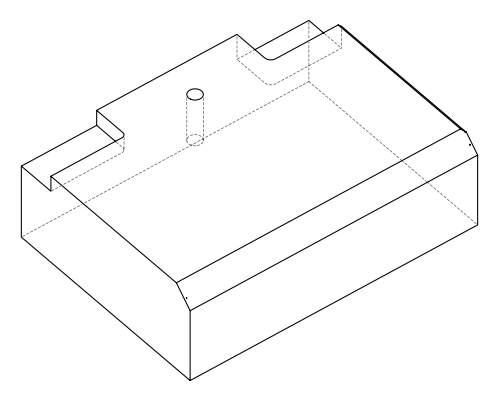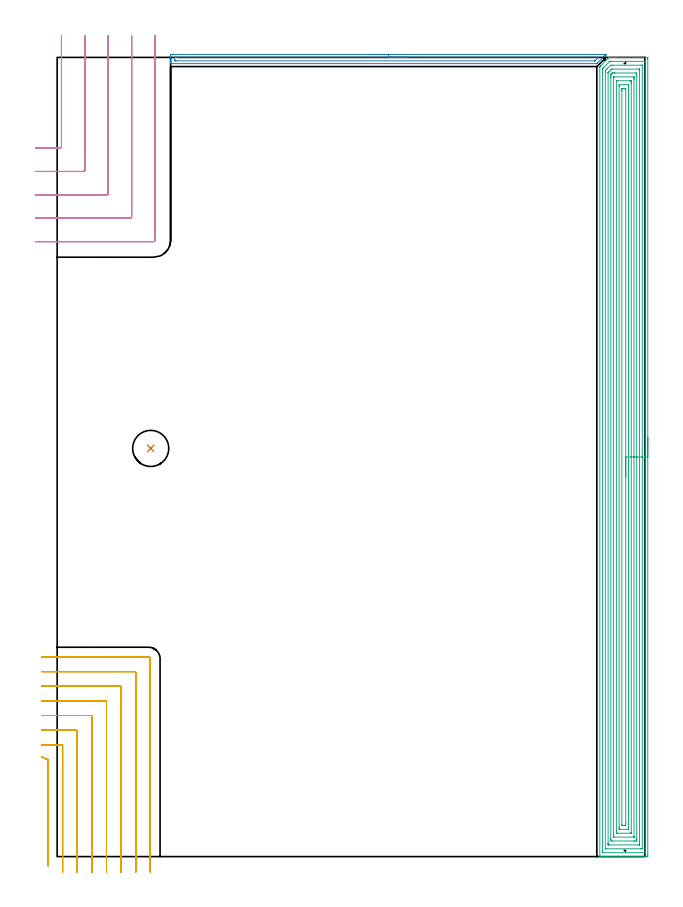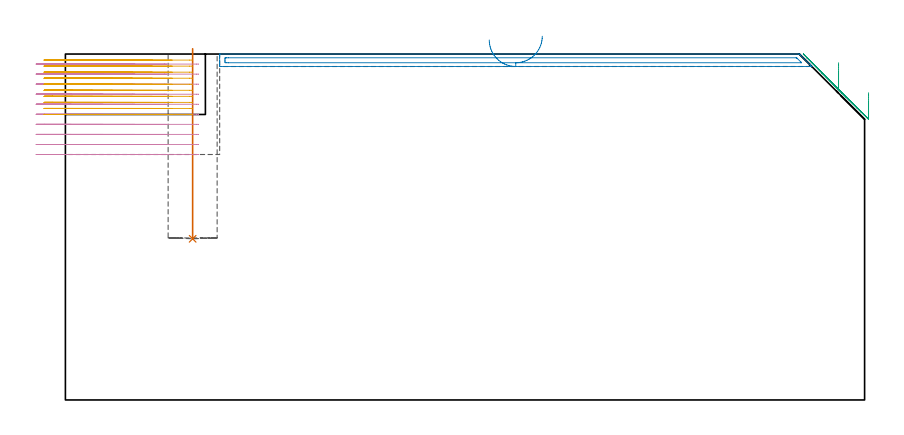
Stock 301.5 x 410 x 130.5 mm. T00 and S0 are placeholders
(PLAN: 5 operations, 3 tool changes, 67.2 min)
(1 INDEXABLE_INSERT_DRILL_BLIND_HOLE_FROM_SOLID | STEP1POCKET | NXT0302_008 | 0.29 min | 18646 mm3)
(2 AREA_MILL | FG_CHAMFER_SURFACE | UGT0205_001 | 3.72 min | 2539 mm3)
(3 AREA_MILL_1 | FG_CHAMFER_SURFACE_1 | UGT0205_001 | 29.87 min | 123976 mm3)
(4 MILL_CORNER_NOTCH_RECTANGULAR | CORNER_NOTCH_RECTANGULAR | NXT0201_012 | Follow Part, ap 4, ae 75% | 13.19 min | 225448 mm3)
(5 MILL_CORNER_NOTCH_RECTANGULAR_1 | CORNER_NOTCH_RECTANGULAR_1 | NXT0201_013 | Follow Part, ap 2.5, ae 75% | 20.12 min | 129125 mm3)
(TOOL NXT0302_008 | Index. Insert Drill 18.5mm [880-D1850L25-05] | D18.5 PA176 FL93 Z2)
(TOOL UGT0205_001 | Chamfer Mill 20 x 3 x 45 deg. | D20 FL50 Z2)
(TOOL NXT0201_012 | ENDMILL 16mm [2P460-1600-NA 1630] | D16 FL38 Z6)
(TOOL NXT0201_013 | ENDMILL 10mm | D10 FL30 Z4)
(OP 1 INDEXABLE_INSERT_DRILL_BLIND_HOLE_FROM_SOLID)
G17 G21 G94 G90
T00 M6
G54
G17 G0 G90 X48. Y209.4 S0 M3
G43 Z140.5 H1
G94 G81 G98 Z60.8 F250. R132.5
G80
M5
M2
(OP 2 AREA_MILL)
G17 G21 G94 G90
T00 M6
G54
G17 G0 G90 X159.9 Y411.5 S1061 M3
G43 Z140.5 H0
Z135.8
G94 G1 X159.938 Z134.928 F250.
X160.052 Z134.063
X160.241 Z133.212
X160.503 Z132.38
X160.837 Z131.574
X161.24 Z130.8
X161.709 Z130.064
X162.24 Z129.372
X162.829 Z128.729
X163.472 Z128.14
X164.164 Z127.608
X164.9 Z127.14
X165.674 Z126.737
X166.48 Z126.403
X167.312 Z126.141
X168.164 Z125.952
X169.028 Z125.838
X169.9 Z125.8
X281.377
X281.591 Y411.497
X281.592 Y411.496 Z125.801
X281.591 Y411.49 Z125.807
X281.13 Y411.03 Z126.269
X281.031 Y410.93 Z126.368
X280.996 Y410.896 Z126.403
X277.326 Y407.226 Z130.073
X277.026 Y406.926 Z130.371
X276.903 Y406.805 Z130.491
X276.535 Y406.8 Z130.5
X58.358
X58.21 Y406.803 Z130.488
X58.207 Y406.842 Z130.449
X58.2 Y407.203 Z130.096
Y407.631 Z129.668
Y408.26 Z129.035
Y409.464 Z127.832
Y410.04 Z127.254
Y410.642 Z126.653
X58.202 Y410.93 Z126.365
X58.208 Y411.491 Z125.805
X58.239 Y411.493 Z125.803
X58.804 Y411.5 Z125.8
X169.9
Y410.086 Z127.214
X277.473 Y410.085 Z127.215
X277.565 Y410.082 Z127.218
X277.716 Y410.077 Z127.223
X277.683 Y410.04 Z127.26
X277.558 Y409.909 Z127.391
X277.427 Y409.777 Z127.523
X276.222 Y408.572 Z128.728
X275.907 Y408.26 Z129.04
X275.876 Y408.233 Z129.067
X275.863 Y408.225 Z129.075
X275.825 Y408.221 Z129.079
X275.734 Y408.216 Z129.084
X275.688 Y408.214 Z129.086
X61.481
X60.631 Y408.217 Z129.083
X60.589 Y408.22 Z129.08
X60.21 Y408.26 Z129.04
X60.203 Y408.645 Z128.655
X60.202 Y409.15 Z128.15
Y409.535 Z127.765
X60.21 Y410.04 Z127.26
X60.548 Y410.08 Z127.22
X60.589 Y410.082 Z127.218
X61.435 Y410.086 Z127.214
X61.481
X169.9
X170.772 Z127.252
X171.637 Z127.366
X172.488 Z127.555
X173.32 Z127.817
X174.126 Z128.151
X174.9 Z128.554
X175.636 Z129.023
X176.328 Z129.554
X176.971 Z130.143
X177.56 Z130.786
X178.092 Z131.478
X178.56 Z132.214
X178.963 Z132.988
X179.297 Z133.794
X179.559 Z134.626
X179.748 Z135.478
X179.862 Z136.343
X179.9 Z137.214
G0 Z140.5
M5
M2
(OP 3 AREA_MILL_1)
G17 G21 G94 G90
T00 M6
G54
G17 G0 G90 X303. Y215. S1061 M3
G43 Z140.5 H0
Z115.9
G94 G1 Y214.962 Z115.028 F250.
Y214.848 Z114.164
Y214.659 Z113.312
Y214.397 Z112.48
Y214.063 Z111.674
Y213.66 Z110.9
Y213.192 Z110.164
Y212.66 Z109.472
Y212.071 Z108.829
Y211.428 Z108.24
Y210.736 Z107.708
Y210. Z107.24
Y209.226 Z106.837
Y208.42 Z106.503
Y207.588 Z106.241
Y206.737 Z106.052
Y205.872 Z105.938
Y205. Z105.9
Y1.094
X302.999 Y0.633 Z105.901
X302.995 Y0.205 Z105.903
X302.992 Y0.01 Z105.906
X302.575 Y0. Z106.323
X282.086 Z126.809
X279.705 Z129.19
X278.753 Z130.147
X278.576 Z130.317
X278.49 Z130.402
X278.403 Y0.01 Z130.488
X278.4 Y0.185 Z130.5
Y404.896
X278.398 Y405.294 Z130.482
X278.534 Y405.437 Z130.36
X278.889 Y405.79 Z130.01
X282.344 Y409.245 Z126.553
X282.835 Y409.735 Z126.065
X283.068 Y409.964 Z125.832
X283.108 Y409.997 Z125.789
X283.33 Y410. Z125.568
X284.103 Z124.791
X285.347 Z123.549
X285.862 Z123.032
X286.484 Z122.411
X301.953 Y409.999 Z106.945
X302.575 Y409.994 Z106.323
X302.992 Y409.99 Z105.906
X302.995 Y409.795 Z105.903
X302.999 Y409.367 Z105.901
X303. Y408.935 Z105.9
Y205.
X301.586 Z107.314
Y2.533
X301.579 Y2.014 Z107.321
X301.551 Y2.01 Z107.349
X301.478 Y2.004 Z107.422
X301.368 Y2.001 Z107.532
X279.902 Z128.998
X279.867 Y2.002 Z129.033
X279.829 Y2.007 Z129.071
X279.821 Y2.01 Z129.079
X279.818 Y2.019 Z129.082
X279.816 Y2.05 Z129.084
X279.814 Y2.31 Z129.086
Y2.421
Y403.89
X279.815 Y404.001 Z129.085
X279.819 Y404.196 Z129.081
X279.821 Y404.242 Z129.079
X279.841 Y404.279 Z129.059
X279.902 Y404.344 Z128.998
X280.074 Y404.521 Z128.826
X280.445 Y404.895 Z128.455
X283.223 Y407.672 Z125.677
X283.49 Y407.929 Z125.41
X283.574 Y407.99 Z125.326
X283.693 Y407.996 Z125.207
X284.103 Y407.999 Z124.797
X284.568 Y408. Z124.332
X301.498 Y407.999 Z107.402
X301.534 Y407.998 Z107.366
X301.571 Y407.993 Z107.329
X301.579 Y407.99 Z107.321
X301.582 Y407.981 Z107.318
X301.584 Y407.95 Z107.316
X301.586 Y407.69 Z107.314
Y407.579
Y205.
X300.172 Z108.728
X300.171 Y4.21 Z108.729
X300.169 Y4.09 Z108.731
X300.167 Y4.031 Z108.733
X300.165 Y4.01 Z108.735
X300.137 Y4.005 Z108.763
X299.936 Y4.002 Z108.964
X299.263 Y4. Z109.637
X281.67 Z127.23
X281.464 Y4.003 Z127.436
X281.258 Y4.008 Z127.642
X281.236 Y4.01 Z127.664
X281.234 Y4.025 Z127.666
X281.231 Y4.066 Z127.669
X281.229 Y4.13 Z127.671
Y4.21
Y402.451
X281.234 Y403.107 Z127.666
X281.235 Y403.222 Z127.665
X281.292 Y403.282 Z127.608
X281.464 Y403.462 Z127.436
X281.73 Y403.731 Z127.17
X282. Y404.001 Z126.9
X283.791 Y405.79 Z125.109
X283.952 Y405.944 Z124.948
X284.002 Y405.99 Z124.898
X284.103 Y405.992 Z124.797
X284.777 Y405.999 Z124.123
X299.729 Y406. Z109.171
X299.936 Y405.997 Z108.964
X300.142 Y405.992 Z108.758
X300.164 Y405.99 Z108.736
X300.166 Y405.975 Z108.734
X300.169 Y405.934 Z108.731
X300.171 Y405.87 Z108.729
Y405.79
X300.172 Y205. Z108.728
X298.757 Z110.143
Y6.893
X298.756 Y6.304 Z110.144
X298.753 Y6.106 Z110.147
X298.75 Y6.036 Z110.15
X298.747 Y6.01 Z110.153
X298.725 Y6.008 Z110.175
X298.616 Y6.004 Z110.284
X298.177 Y6. Z110.723
X283.223 Z125.677
X282.784 Y6.004 Z126.116
X282.675 Y6.008 Z126.225
X282.653 Y6.01 Z126.247
X282.649 Y6.024 Z126.251
X282.646 Y6.063 Z126.254
X282.644 Y6.149 Z126.256
X282.643 Y6.589 Z126.257
Y6.893
Y402.06
X282.644 Y402.136 Z126.256
X282.647 Y402.173 Z126.253
X282.649 Y402.188 Z126.251
X282.666 Y402.212 Z126.234
X282.945 Y402.495 Z125.955
X283.223 Y402.775 Z125.677
X284.103 Y403.654 Z124.797
X284.276 Y403.825 Z124.624
X284.379 Y403.923 Z124.521
X284.442 Y403.981 Z124.458
X284.544 Y403.99 Z124.356
X284.983 Y404. Z123.917
X298.177 Z110.723
X298.616 Y403.996 Z110.284
X298.725 Y403.992 Z110.175
X298.747 Y403.99 Z110.153
X298.751 Y403.976 Z110.149
X298.754 Y403.937 Z110.146
X298.756 Y403.851 Z110.144
X298.757 Y403.411 Z110.143
Y403.107
Y205.
X297.343 Z111.557
Y9.53
X297.341 Y8.682 Z111.559
X297.34 Y8.639 Z111.56
X297.297 Y8.01 Z111.603
X297.084 Y8.004 Z111.816
X296.417 Y8.001 Z112.483
X296.208 Y8. Z112.692
X284.772 Y8.001 Z124.128
X284.103 Y8.01 Z124.797
X284.061 Y8.682 Z124.839
X284.059 Y8.727 Z124.841
X284.057 Y9.576 Z124.843
Y399.576
X284.059 Y400.424 Z124.841
X284.06 Y400.468 Z124.84
X284.103 Y401.193 Z124.797
X284.162 Y401.258 Z124.738
X284.217 Y401.318 Z124.683
X284.603 Y401.704 Z124.297
X284.731 Y401.83 Z124.169
X284.834 Y401.928 Z124.066
X284.901 Y401.99 Z123.999
X284.983 Y401.993 Z123.917
X285.193 Y401.998 Z123.707
X285.862 Y402. Z123.038
X286.071 Z122.829
X296.627 Y401.999 Z112.273
X297.297 Y401.99 Z111.603
X297.339 Y401.318 Z111.561
X297.341 Y401.273 Z111.559
X297.343 Y400.424 Z111.557
Y205.
X295.929 Z112.971
Y10.471
X295.927 Y10.075 Z112.973
X295.924 Y10.018 Z112.976
X295.922 Y10.01 Z112.978
X295.913 Y10.006 Z112.987
X295.885 Y10.003 Z113.015
X295.769 Y10.001 Z113.131
X295.538 Y10. Z113.362
X285.708 Y10.001 Z123.192
X285.584 Y10.003 Z123.316
X285.503 Y10.007 Z123.397
X285.483 Y10.01 Z123.417
X285.478 Y10.023 Z123.422
X285.476 Y10.073 Z123.424
X285.473 Y10.471 Z123.427
X285.471 Y10.868 Z123.429
Y11.365
Y399.529
X285.473 Y399.925 Z123.427
X285.476 Y399.982 Z123.424
X285.478 Y399.99 Z123.422
X285.487 Y399.994 Z123.413
X285.515 Y399.997 Z123.385
X285.631 Y399.999 Z123.269
X285.862 Y400. Z123.038
X295.692 Y399.999 Z113.208
X295.816 Y399.997 Z113.084
X295.897 Y399.993 Z113.003
X295.917 Y399.99 Z112.983
X295.922 Y399.977 Z112.978
X295.924 Y399.927 Z112.976
X295.927 Y399.529 Z112.973
X295.929 Y399.132 Z112.971
Y398.635
Y205.
X294.515 Z114.385
X294.514 Y12.26 Z114.386
X294.512 Y12.073 Z114.388
X294.51 Y12.027 Z114.39
X294.509 Y12.012 Z114.391
X294.459 Y12.009 Z114.441
X294.289 Y12.004 Z114.611
X294.033 Y12. Z114.867
X287.621 Z121.279
X286.995 Y12.002 Z121.905
X286.925 Y12.007 Z121.975
X286.901 Y12.009 Z121.999
X286.892 Y12.106 Z122.008
X286.89 Y12.26 Z122.01
X286.886 Y13.008 Z122.014
X286.885 Y13.154 Z122.015
X286.886 Y397.74 Z122.014
X286.888 Y397.927 Z122.012
X286.89 Y397.973 Z122.01
X286.891 Y397.988 Z122.009
X286.941 Y397.991 Z121.959
X287.111 Y397.996 Z121.789
X287.367 Y398. Z121.533
X293.779 Z115.121
X294.405 Y397.998 Z114.495
X294.475 Y397.993 Z114.425
X294.499 Y397.991 Z114.401
X294.508 Y397.893 Z114.392
X294.51 Y397.74 Z114.39
X294.514 Y396.992 Z114.386
X294.515 Y396.846 Z114.385
Y205.
X293.101 Z115.8
X293.1 Y14.943
Y14.739
X293.093 Y14.048 Z115.807
X293.084 Y14.01 Z115.816
X292.994 Y14.003 Z115.906
X292.946 Y14. Z115.954
X288.454 Y14.001 Z120.446
X288.359 Y14.005 Z120.541
X288.305 Y14.011 Z120.595
X288.303 Y14.02 Z120.597
X288.301 Y14.048 Z120.599
X288.3 Y14.253 Z120.6
Y14.943
Y395.057
Y395.261
X288.307 Y395.952 Z120.593
X288.316 Y395.99 Z120.584
X288.406 Y395.997 Z120.494
X288.454 Y396. Z120.446
X292.947 Y395.999 Z115.953
X293.041 Y395.995 Z115.859
X293.095 Y395.989 Z115.805
X293.097 Y395.98 Z115.803
X293.099 Y395.952 Z115.801
X293.1 Y395.747 Z115.8
X293.101 Y395.057 Z115.799
Y205. Z115.8
X291.686 Z117.214
Y17.071
X291.684 Y16.732 Z117.216
X291.679 Y16.183 Z117.221
X291.673 Y16.01 Z117.227
X290.979 Y16. Z117.921
X290.26 Z118.64
X290.1 Y16.001 Z118.8
X289.86 Y16.005 Z119.04
X289.74 Y16.01 Z119.16
X289.72 Y16.013 Z119.18
X289.718 Y16.031 Z119.182
X289.716 Y16.065 Z119.184
X289.714 Y16.392 Z119.186
Y392.929
X289.716 Y393.268 Z119.184
X289.72 Y393.817 Z119.18
X289.727 Y393.99 Z119.173
X290.421 Y394. Z118.479
X291.14 Z117.76
X291.3 Z117.6
X291.54 Y393.995 Z117.36
X291.66 Y393.99 Z117.24
X291.68 Y393.987 Z117.22
X291.682 Y393.969 Z117.218
X291.684 Y393.935 Z117.216
X291.686 Y393.608 Z117.214
Y205.
Y204.128 Z117.252
Y203.264 Z117.366
Y202.412 Z117.555
Y201.58 Z117.817
Y200.774 Z118.151
Y200. Z118.554
Y199.264 Z119.022
Y198.572 Z119.553
Y197.929 Z120.143
Y197.34 Z120.786
Y196.809 Z121.478
Y196.34 Z122.214
Y195.937 Z122.988
Y195.603 Z123.794
Y195.341 Z124.626
Y195.152 Z125.477
Y195.038 Z126.342
Y195. Z127.214
G0 Z140.5
M5
M2
(OP 4 MILL_CORNER_NOTCH_RECTANGULAR)
G17 G21 G94 G90
T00 M6
G54
G17 G0 G90 X-11. Y363.5 S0 M3
G43 Z140.5 H1
Z126.71
G94 G1 X-8. F250.
X1.405 F500.
G3 X2.2 Y364.295 R0.8
G1 Y418.
Y421. F250.
G0 Z140.5
X-11. Y351.5
Z126.71
G1 X-8.
X13.405 F500.
G3 X14.2 Y352.295 R0.8
G1 Y418.
Y421. F250.
G0 Z140.5
X-11. Y339.5
Z126.71
G1 X-8.
X25.405 F500.
G3 X26.2 Y340.295 R0.8
G1 Y418.
Y421. F250.
G0 Z140.5
X-11. Y327.5
Z126.71
G1 X-8.
X37.404 F500.
G3 X38.2 Y328.296 R0.8
G1 Y418.
Y421. F250.
G0 Z140.5
X-11. Y315.5
Z126.71
G1 X-8.
X49.404 F500.
G3 X50.2 Y316.296 R0.8
G1 Y418.
Y421. F250.
G0 Z140.5
X-11. Y363.5
Z122.92
G1 X-8.
X1.405 F500.
G3 X2.2 Y364.295 R0.8
G1 Y418.
Y421. F250.
G0 Z140.5
X-11. Y351.5
Z122.92
G1 X-8.
X13.405 F500.
G3 X14.2 Y352.295 R0.8
G1 Y418.
Y421. F250.
G0 Z140.5
X-11. Y339.5
Z122.92
G1 X-8.
X25.405 F500.
G3 X26.2 Y340.295 R0.8
G1 Y418.
Y421. F250.
G0 Z140.5
X-11. Y327.5
Z122.92
G1 X-8.
X37.404 F500.
G3 X38.2 Y328.296 R0.8
G1 Y418.
Y421. F250.
G0 Z140.5
X-11. Y315.5
Z122.92
G1 X-8.
X49.404 F500.
G3 X50.2 Y316.296 R0.8
G1 Y418.
Y421. F250.
G0 Z140.5
X-11. Y363.5
Z119.13
G1 X-8.
X1.405 F500.
G3 X2.2 Y364.295 R0.8
G1 Y418.
Y421. F250.
G0 Z140.5
X-11. Y351.5
Z119.13
G1 X-8.
X13.405 F500.
G3 X14.2 Y352.295 R0.8
G1 Y418.
Y421. F250.
G0 Z140.5
X-11. Y339.5
Z119.13
G1 X-8.
X25.405 F500.
G3 X26.2 Y340.295 R0.8
G1 Y418.
Y421. F250.
G0 Z140.5
X-11. Y327.5
Z119.13
G1 X-8.
X37.404 F500.
G3 X38.2 Y328.296 R0.8
G1 Y418.
Y421. F250.
G0 Z140.5
X-11. Y315.5
Z119.13
G1 X-8.
X49.404 F500.
G3 X50.2 Y316.296 R0.8
G1 Y418.
Y421. F250.
G0 Z140.5
X-11. Y363.5
Z115.34
G1 X-8.
X1.405 F500.
G3 X2.2 Y364.295 R0.8
G1 Y418.
Y421. F250.
G0 Z140.5
X-11. Y351.5
Z115.34
G1 X-8.
X13.405 F500.
G3 X14.2 Y352.295 R0.8
G1 Y418.
Y421. F250.
G0 Z140.5
X-11. Y339.5
Z115.34
G1 X-8.
X25.405 F500.
G3 X26.2 Y340.295 R0.8
G1 Y418.
Y421. F250.
G0 Z140.5
X-11. Y327.5
Z115.34
G1 X-8.
X37.404 F500.
G3 X38.2 Y328.296 R0.8
G1 Y418.
Y421. F250.
G0 Z140.5
X-11. Y315.5
Z115.34
G1 X-8.
X49.404 F500.
G3 X50.2 Y316.296 R0.8
G1 Y418.
Y421. F250.
G0 Z140.5
X-11. Y363.5
Z111.55
G1 X-8.
X1.405 F500.
G3 X2.2 Y364.295 R0.8
G1 Y418.
Y421. F250.
G0 Z140.5
X-11. Y351.5
Z111.55
G1 X-8.
X13.405 F500.
G3 X14.2 Y352.295 R0.8
G1 Y418.
Y421. F250.
G0 Z140.5
X-11. Y339.5
Z111.55
G1 X-8.
X25.405 F500.
G3 X26.2 Y340.295 R0.8
G1 Y418.
Y421. F250.
G0 Z140.5
X-11. Y327.5
Z111.55
G1 X-8.
X37.404 F500.
G3 X38.2 Y328.296 R0.8
G1 Y418.
Y421. F250.
G0 Z140.5
X-11. Y315.5
Z111.55
G1 X-8.
X49.404 F500.
G3 X50.2 Y316.296 R0.8
G1 Y418.
Y421. F250.
G0 Z140.5
X-11. Y363.5
Z107.76
G1 X-8.
X1.405 F500.
G3 X2.2 Y364.295 R0.8
G1 Y418.
Y421. F250.
G0 Z140.5
X-11. Y351.5
Z107.76
G1 X-8.
X13.405 F500.
G3 X14.2 Y352.295 R0.8
G1 Y418.
Y421. F250.
G0 Z140.5
X-11. Y339.5
Z107.76
G1 X-8.
X25.405 F500.
G3 X26.2 Y340.295 R0.8
G1 Y418.
Y421. F250.
G0 Z140.5
X-11. Y327.5
Z107.76
G1 X-8.
X37.404 F500.
G3 X38.2 Y328.296 R0.8
G1 Y418.
Y421. F250.
G0 Z140.5
X-11. Y315.5
Z107.76
G1 X-8.
X49.404 F500.
G3 X50.2 Y316.296 R0.8
G1 Y418.
Y421. F250.
G0 Z140.5
X-11. Y363.5
Z103.97
G1 X-8.
X1.405 F500.
G3 X2.2 Y364.295 R0.8
G1 Y418.
Y421. F250.
G0 Z140.5
X-11. Y351.5
Z103.97
G1 X-8.
X13.405 F500.
G3 X14.2 Y352.295 R0.8
G1 Y418.
Y421. F250.
G0 Z140.5
X-11. Y339.5
Z103.97
G1 X-8.
X25.405 F500.
G3 X26.2 Y340.295 R0.8
G1 Y418.
Y421. F250.
G0 Z140.5
X-11. Y327.5
Z103.97
G1 X-8.
X37.404 F500.
G3 X38.2 Y328.296 R0.8
G1 Y418.
Y421. F250.
G0 Z140.5
X-11. Y315.5
Z103.97
G1 X-8.
X49.404 F500.
G3 X50.2 Y316.296 R0.8
G1 Y418.
Y421. F250.
G0 Z140.5
X-11. Y363.5
Z100.18
G1 X-8.
X1.405 F500.
G3 X2.2 Y364.295 R0.8
G1 Y418.
Y421. F250.
G0 Z140.5
X-11. Y351.5
Z100.18
G1 X-8.
X13.405 F500.
G3 X14.2 Y352.295 R0.8
G1 Y418.
Y421. F250.
G0 Z140.5
X-11. Y339.5
Z100.18
G1 X-8.
X25.405 F500.
G3 X26.2 Y340.295 R0.8
G1 Y418.
Y421. F250.
G0 Z140.5
X-11. Y327.5
Z100.18
G1 X-8.
X37.404 F500.
G3 X38.2 Y328.296 R0.8
G1 Y418.
Y421. F250.
G0 Z140.5
X-11. Y315.5
Z100.18
G1 X-8.
X49.404 F500.
G3 X50.2 Y316.296 R0.8
G1 Y418.
Y421. F250.
G0 Z140.5
X-11. Y363.5
Z96.39
G1 X-8.
X1.405 F500.
G3 X2.2 Y364.295 R0.8
G1 Y418.
Y421. F250.
G0 Z140.5
X-11. Y351.5
Z96.39
G1 X-8.
X13.405 F500.
G3 X14.2 Y352.295 R0.8
G1 Y418.
Y421. F250.
G0 Z140.5
X-11. Y339.5
Z96.39
G1 X-8.
X25.405 F500.
G3 X26.2 Y340.295 R0.8
G1 Y418.
Y421. F250.
G0 Z140.5
X-11. Y327.5
Z96.39
G1 X-8.
X37.404 F500.
G3 X38.2 Y328.296 R0.8
G1 Y418.
Y421. F250.
G0 Z140.5
X-11. Y315.5
Z96.39
G1 X-8.
X49.404 F500.
G3 X50.2 Y316.296 R0.8
G1 Y418.
Y421. F250.
G0 Z140.5
X-11. Y363.5
Z92.6
G1 X-8.
X1.405 F500.
G3 X2.2 Y364.295 R0.8
G1 Y418.
Y421. F250.
G0 Z140.5
X-11. Y351.5
Z92.6
G1 X-8.
X13.405 F500.
G3 X14.2 Y352.295 R0.8
G1 Y418.
Y421. F250.
G0 Z140.5
X-11. Y339.5
Z92.6
G1 X-8.
X25.405 F500.
G3 X26.2 Y340.295 R0.8
G1 Y418.
Y421. F250.
G0 Z140.5
X-11. Y327.5
Z92.6
G1 X-8.
X37.404 F500.
G3 X38.2 Y328.296 R0.8
G1 Y418.
Y421. F250.
G0 Z140.5
X-11. Y315.5
Z92.6
G1 X-8.
X49.404 F500.
G3 X50.2 Y316.296 R0.8
G1 Y418.
Y421. F250.
G0 Z140.5
M5
M2
(OP 5 MILL_CORNER_NOTCH_RECTANGULAR_1)
G17 G21 G94 G90
T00 M6
G54
G17 G0 G90 X-4.7 Y-4.706 S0 M3
G43 Z140.5 H0
Z128.22
G94 G1 Y-1.706 F250.
Y49.405 F500.
G3 X-5. Y49.859 R0.5
G1 X-7.75 Y51.059 F250.
G0 Z140.5
X2.8 Y-8.
Z128.22
G1 Y-5.
Y56.904 F500.
G3 X2.304 Y57.4 R0.5
G1 X-5.
X-8. F250.
G0 Z140.5
X10.3 Y-8.
Z128.22
G1 Y-5.
Y64.404 F500.
G3 X9.804 Y64.9 R0.5
G1 X-5.
X-8. F250.
G0 Z140.5
X17.8 Y-8.
Z128.22
G1 Y-5.
Y71.904 F500.
G3 X17.304 Y72.4 R0.5
G1 X-5.
X-8. F250.
G0 Z140.5
X25.3 Y-8.
Z128.22
G1 Y-5.
Y79.404 F500.
G3 X24.804 Y79.9 R0.5
G1 X-5.
X-8. F250.
G0 Z140.5
X32.8 Y-8.
Z128.22
G1 Y-5.
Y86.904 F500.
G3 X32.304 Y87.4 R0.5
G1 X-5.
X-8. F250.
G0 Z140.5
X40.3 Y-8.
Z128.22
G1 Y-5.
Y94.403 F500.
G3 X39.803 Y94.9 R0.5
G1 X-5.
X-8. F250.
G0 Z140.5
X47.8 Y-8.
Z128.22
G1 Y-5.
Y101.5 F500.
G3 X46.9 Y102.4 R0.9
G1 X-5.
X-8. F250.
G0 Z140.5
X-4.7 Y-4.706
Z125.94
G1 Y-1.706
Y49.405 F500.
G3 X-5. Y49.859 R0.5
G1 X-7.75 Y51.059 F250.
G0 Z140.5
X2.8 Y-8.
Z125.94
G1 Y-5.
Y56.904 F500.
G3 X2.304 Y57.4 R0.5
G1 X-5.
X-8. F250.
G0 Z140.5
X10.3 Y-8.
Z125.94
G1 Y-5.
Y64.404 F500.
G3 X9.804 Y64.9 R0.5
G1 X-5.
X-8. F250.
G0 Z140.5
X17.8 Y-8.
Z125.94
G1 Y-5.
Y71.904 F500.
G3 X17.304 Y72.4 R0.5
G1 X-5.
X-8. F250.
G0 Z140.5
X25.3 Y-8.
Z125.94
G1 Y-5.
Y79.404 F500.
G3 X24.804 Y79.9 R0.5
G1 X-5.
X-8. F250.
G0 Z140.5
X32.8 Y-8.
Z125.94
G1 Y-5.
Y86.904 F500.
G3 X32.304 Y87.4 R0.5
G1 X-5.
X-8. F250.
G0 Z140.5
X40.3 Y-8.
Z125.94
G1 Y-5.
Y94.403 F500.
G3 X39.803 Y94.9 R0.5
G1 X-5.
X-8. F250.
G0 Z140.5
X47.8 Y-8.
Z125.94
G1 Y-5.
Y101.5 F500.
G3 X46.9 Y102.4 R0.9
G1 X-5.
X-8. F250.
G0 Z140.5
X-4.7 Y-4.706
Z123.66
G1 Y-1.706
Y49.405 F500.
G3 X-5. Y49.859 R0.5
G1 X-7.75 Y51.059 F250.
G0 Z140.5
X2.8 Y-8.
Z123.66
G1 Y-5.
Y56.904 F500.
G3 X2.304 Y57.4 R0.5
G1 X-5.
X-8. F250.
G0 Z140.5
X10.3 Y-8.
Z123.66
G1 Y-5.
Y64.404 F500.
G3 X9.804 Y64.9 R0.5
G1 X-5.
X-8. F250.
G0 Z140.5
X17.8 Y-8.
Z123.66
G1 Y-5.
Y71.904 F500.
G3 X17.304 Y72.4 R0.5
G1 X-5.
X-8. F250.
G0 Z140.5
X25.3 Y-8.
Z123.66
G1 Y-5.
Y79.404 F500.
G3 X24.804 Y79.9 R0.5
G1 X-5.
X-8. F250.
G0 Z140.5
X32.8 Y-8.
Z123.66
G1 Y-5.
Y86.903 F500.
G3 X32.303 Y87.4 R0.5
G1 X-5.
X-8. F250.
G0 Z140.5
X40.3 Y-8.
Z123.66
G1 Y-5.
Y94.403 F500.
G3 X39.803 Y94.9 R0.5
G1 X-5.
X-8. F250.
G0 Z140.5
X47.8 Y-8.
Z123.66
G1 Y-5.
Y101.5 F500.
G3 X46.9 Y102.4 R0.9
G1 X-5.
X-8. F250.
G0 Z140.5
X-4.7 Y-4.706
Z121.38
G1 Y-1.706
Y49.405 F500.
G3 X-5. Y49.859 R0.5
G1 X-7.75 Y51.059 F250.
G0 Z140.5
X2.8 Y-8.
Z121.38
G1 Y-5.
Y56.904 F500.
G3 X2.304 Y57.4 R0.5
G1 X-5.
X-8. F250.
G0 Z140.5
X10.3 Y-8.
Z121.38
G1 Y-5.
Y64.404 F500.
G3 X9.804 Y64.9 R0.5
G1 X-5.
X-8. F250.
G0 Z140.5
X17.8 Y-8.
Z121.38
G1 Y-5.
Y71.904 F500.
G3 X17.304 Y72.4 R0.5
G1 X-5.
X-8. F250.
G0 Z140.5
X25.3 Y-8.
Z121.38
G1 Y-5.
Y79.404 F500.
G3 X24.804 Y79.9 R0.5
G1 X-5.
X-8. F250.
G0 Z140.5
X32.8 Y-8.
Z121.38
G1 Y-5.
Y86.903 F500.
G3 X32.303 Y87.4 R0.5
G1 X-5.
X-8. F250.
G0 Z140.5
X40.3 Y-8.
Z121.38
G1 Y-5.
Y94.403 F500.
G3 X39.803 Y94.9 R0.5
G1 X-5.
X-8. F250.
G0 Z140.5
X47.8 Y-8.
Z121.38
G1 Y-5.
Y101.5 F500.
G3 X46.9 Y102.4 R0.9
G1 X-5.
X-8. F250.
G0 Z140.5
X-4.7 Y-4.706
Z119.1
G1 Y-1.706
Y49.405 F500.
G3 X-5. Y49.859 R0.5
G1 X-7.75 Y51.059 F250.
G0 Z140.5
X2.8 Y-8.
Z119.1
G1 Y-5.
Y56.904 F500.
G3 X2.304 Y57.4 R0.5
G1 X-5.
X-8. F250.
G0 Z140.5
X10.3 Y-8.
Z119.1
G1 Y-5.
Y64.404 F500.
G3 X9.804 Y64.9 R0.5
G1 X-5.
X-8. F250.
G0 Z140.5
X17.8 Y-8.
Z119.1
G1 Y-5.
Y71.904 F500.
G3 X17.304 Y72.4 R0.5
G1 X-5.
X-8. F250.
G0 Z140.5
X25.3 Y-8.
Z119.1
G1 Y-5.
Y79.404 F500.
G3 X24.804 Y79.9 R0.5
G1 X-5.
X-8. F250.
G0 Z140.5
X32.8 Y-8.
Z119.1
G1 Y-5.
Y86.903 F500.
G3 X32.303 Y87.4 R0.5
G1 X-5.
X-8. F250.
G0 Z140.5
X40.3 Y-8.
Z119.1
G1 Y-5.
Y94.403 F500.
G3 X39.803 Y94.9 R0.5
G1 X-5.
X-8. F250.
G0 Z140.5
X47.8 Y-8.
Z119.1
G1 Y-5.
Y101.5 F500.
G3 X46.9 Y102.4 R0.9
G1 X-5.
X-8. F250.
G0 Z140.5
X-4.7 Y-4.706
Z116.82
G1 Y-1.706
Y49.405 F500.
G3 X-5. Y49.859 R0.5
G1 X-7.75 Y51.059 F250.
G0 Z140.5
X2.8 Y-8.
Z116.82
G1 Y-5.
Y56.904 F500.
G3 X2.304 Y57.4 R0.5
G1 X-5.
X-8. F250.
G0 Z140.5
X10.3 Y-8.
Z116.82
G1 Y-5.
Y64.404 F500.
G3 X9.804 Y64.9 R0.5
G1 X-5.
X-8. F250.
G0 Z140.5
X17.8 Y-8.
Z116.82
G1 Y-5.
Y71.904 F500.
G3 X17.304 Y72.4 R0.5
G1 X-5.
X-8. F250.
G0 Z140.5
X25.3 Y-8.
Z116.82
G1 Y-5.
Y79.404 F500.
G3 X24.804 Y79.9 R0.5
G1 X-5.
X-8. F250.
G0 Z140.5
X32.8 Y-8.
Z116.82
G1 Y-5.
Y86.903 F500.
G3 X32.303 Y87.4 R0.5
G1 X-5.
X-8. F250.
G0 Z140.5
X40.3 Y-8.
Z116.82
G1 Y-5.
Y94.403 F500.
G3 X39.803 Y94.9 R0.5
G1 X-5.
X-8. F250.
G0 Z140.5
X47.8 Y-8.
Z116.82
G1 Y-5.
Y101.5 F500.
G3 X46.9 Y102.4 R0.9
G1 X-5.
X-8. F250.
G0 Z140.5
X-4.7 Y-4.706
Z114.54
G1 Y-1.706
Y49.405 F500.
G3 X-5. Y49.859 R0.5
G1 X-7.75 Y51.059 F250.
G0 Z140.5
X2.8 Y-8.
Z114.54
G1 Y-5.
Y56.904 F500.
G3 X2.304 Y57.4 R0.5
G1 X-5.
X-8. F250.
G0 Z140.5
X10.3 Y-8.
Z114.54
G1 Y-5.
Y64.404 F500.
G3 X9.804 Y64.9 R0.5
G1 X-5.
X-8. F250.
G0 Z140.5
X17.8 Y-8.
Z114.54
G1 Y-5.
Y71.904 F500.
G3 X17.304 Y72.4 R0.5
G1 X-5.
X-8. F250.
G0 Z140.5
X25.3 Y-8.
Z114.54
G1 Y-5.
Y79.404 F500.
G3 X24.804 Y79.9 R0.5
G1 X-5.
X-8. F250.
G0 Z140.5
X32.8 Y-8.
Z114.54
G1 Y-5.
Y86.904 F500.
G3 X32.304 Y87.4 R0.5
G1 X-5.
X-8. F250.
G0 Z140.5
X40.3 Y-8.
Z114.54
G1 Y-5.
Y94.403 F500.
G3 X39.803 Y94.9 R0.5
G1 X-5.
X-8. F250.
G0 Z140.5
X47.8 Y-8.
Z114.54
G1 Y-5.
Y101.5 F500.
G3 X46.9 Y102.4 R0.9
G1 X-5.
X-8. F250.
G0 Z140.5
X-4.7 Y-4.706
Z112.26
G1 Y-1.706
Y49.405 F500.
G3 X-5. Y49.859 R0.5
G1 X-7.75 Y51.059 F250.
G0 Z140.5
X2.8 Y-8.
Z112.26
G1 Y-5.
Y56.904 F500.
G3 X2.304 Y57.4 R0.5
G1 X-5.
X-8. F250.
G0 Z140.5
X10.3 Y-8.
Z112.26
G1 Y-5.
Y64.404 F500.
G3 X9.804 Y64.9 R0.5
G1 X-5.
X-8. F250.
G0 Z140.5
X17.8 Y-8.
Z112.26
G1 Y-5.
Y71.904 F500.
G3 X17.304 Y72.4 R0.5
G1 X-5.
X-8. F250.
G0 Z140.5
X25.3 Y-8.
Z112.26
G1 Y-5.
Y79.404 F500.
G3 X24.804 Y79.9 R0.5
G1 X-5.
X-8. F250.
G0 Z140.5
X32.8 Y-8.
Z112.26
G1 Y-5.
Y86.904 F500.
G3 X32.304 Y87.4 R0.5
G1 X-5.
X-8. F250.
G0 Z140.5
X40.3 Y-8.
Z112.26
G1 Y-5.
Y94.403 F500.
G3 X39.803 Y94.9 R0.5
G1 X-5.
X-8. F250.
G0 Z140.5
X47.8 Y-8.
Z112.26
G1 Y-5.
Y101.5 F500.
G3 X46.9 Y102.4 R0.9
G1 X-5.
X-8. F250.
G0 Z140.5
X-4.7 Y-4.706
Z109.98
G1 Y-1.706
Y49.405 F500.
G3 X-5. Y49.859 R0.5
G1 X-7.75 Y51.059 F250.
G0 Z140.5
X2.8 Y-8.
Z109.98
G1 Y-5.
Y56.904 F500.
G3 X2.304 Y57.4 R0.5
G1 X-5.
X-8. F250.
G0 Z140.5
X10.3 Y-8.
Z109.98
G1 Y-5.
Y64.404 F500.
G3 X9.804 Y64.9 R0.5
G1 X-5.
X-8. F250.
G0 Z140.5
X17.8 Y-8.
Z109.98
G1 Y-5.
Y71.904 F500.
G3 X17.304 Y72.4 R0.5
G1 X-5.
X-8. F250.
G0 Z140.5
X25.3 Y-8.
Z109.98
G1 Y-5.
Y79.404 F500.
G3 X24.804 Y79.9 R0.5
G1 X-5.
X-8. F250.
G0 Z140.5
X32.8 Y-8.
Z109.98
G1 Y-5.
Y86.904 F500.
G3 X32.304 Y87.4 R0.5
G1 X-5.
X-8. F250.
G0 Z140.5
X40.3 Y-8.
Z109.98
G1 Y-5.
Y94.403 F500.
G3 X39.803 Y94.9 R0.5
G1 X-5.
X-8. F250.
G0 Z140.5
X47.8 Y-8.
Z109.98
G1 Y-5.
Y101.5 F500.
G3 X46.9 Y102.4 R0.9
G1 X-5.
X-8. F250.
G0 Z140.5
X-4.7 Y-4.706
Z107.7
G1 Y-1.706
Y49.405 F500.
G3 X-5. Y49.859 R0.5
G1 X-7.75 Y51.059 F250.
G0 Z140.5
X2.8 Y-8.
Z107.7
G1 Y-5.
Y56.904 F500.
G3 X2.304 Y57.4 R0.5
G1 X-5.
X-8. F250.
G0 Z140.5
X10.3 Y-8.
Z107.7
G1 Y-5.
Y64.404 F500.
G3 X9.804 Y64.9 R0.5
G1 X-5.
X-8. F250.
G0 Z140.5
X17.8 Y-8.
Z107.7
G1 Y-5.
Y71.904 F500.
G3 X17.304 Y72.4 R0.5
G1 X-5.
X-8. F250.
G0 Z140.5
X25.3 Y-8.
Z107.7
G1 Y-5.
Y79.404 F500.
G3 X24.804 Y79.9 R0.5
G1 X-5.
X-8. F250.
G0 Z140.5
X32.8 Y-8.
Z107.7
G1 Y-5.
Y86.903 F500.
G3 X32.303 Y87.4 R0.5
G1 X-5.
X-8. F250.
G0 Z140.5
X40.3 Y-8.
Z107.7
G1 Y-5.
Y94.403 F500.
G3 X39.803 Y94.9 R0.5
G1 X-5.
X-8. F250.
G0 Z140.5
X47.8 Y-8.
Z107.7
G1 Y-5.
Y101.5 F500.
G3 X46.9 Y102.4 R0.9
G1 X-5.
X-8. F250.
G0 Z140.5
M5
M2
